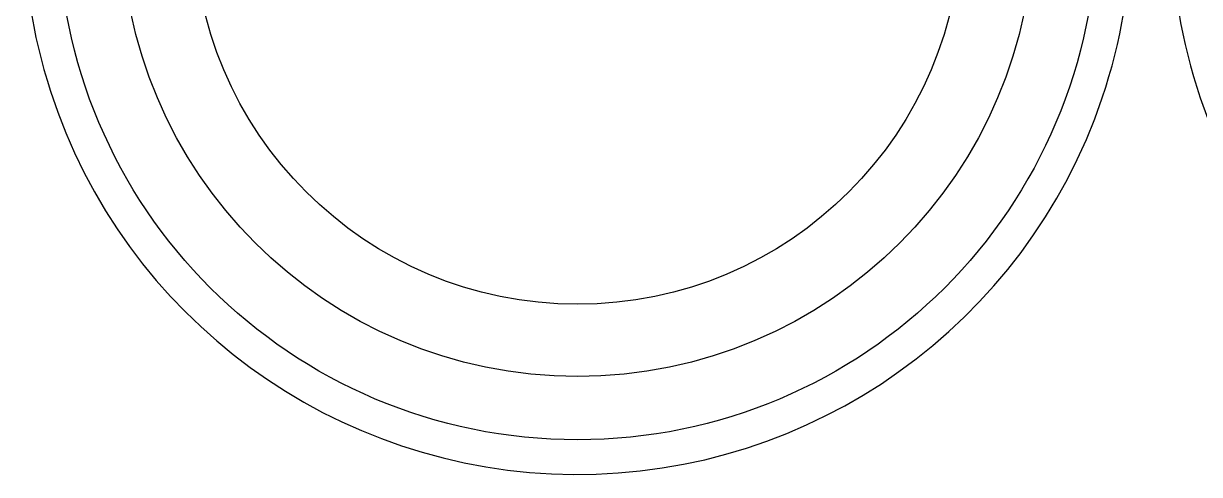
# Model space of a CAD drawing. Extents: x 53 to 973, y -54 to 585.
# Drawn here: x 91 to 383.7, y -53.5 to 58.8 of the extents above; entities that cross this region are included whole.
import ezdxf

# ---------------------------------------------------------------- set-up
doc = ezdxf.new("R2010")
doc.units = 0
doc.layers.add('KADRBM', color=7, linetype='CONTINUOUS')

msp = doc.modelspace()

# ---------------------------------------------------------------- linework, layer by layer
at = {"layer": 'KADRBM'}
for radius in [129.29, 113.5, 95.55]:
    msp.add_circle((228.87, 84.4), radius, dxfattribs=at)
for centre, start, end in [((228.87, 84.4), 126.2271, 53.025), ((514.57, 84.4), 126.975, 53.7729)]:
    msp.add_arc(centre, 137.91, start, end, dxfattribs=at)

doc.saveas('drawing.dxf')
